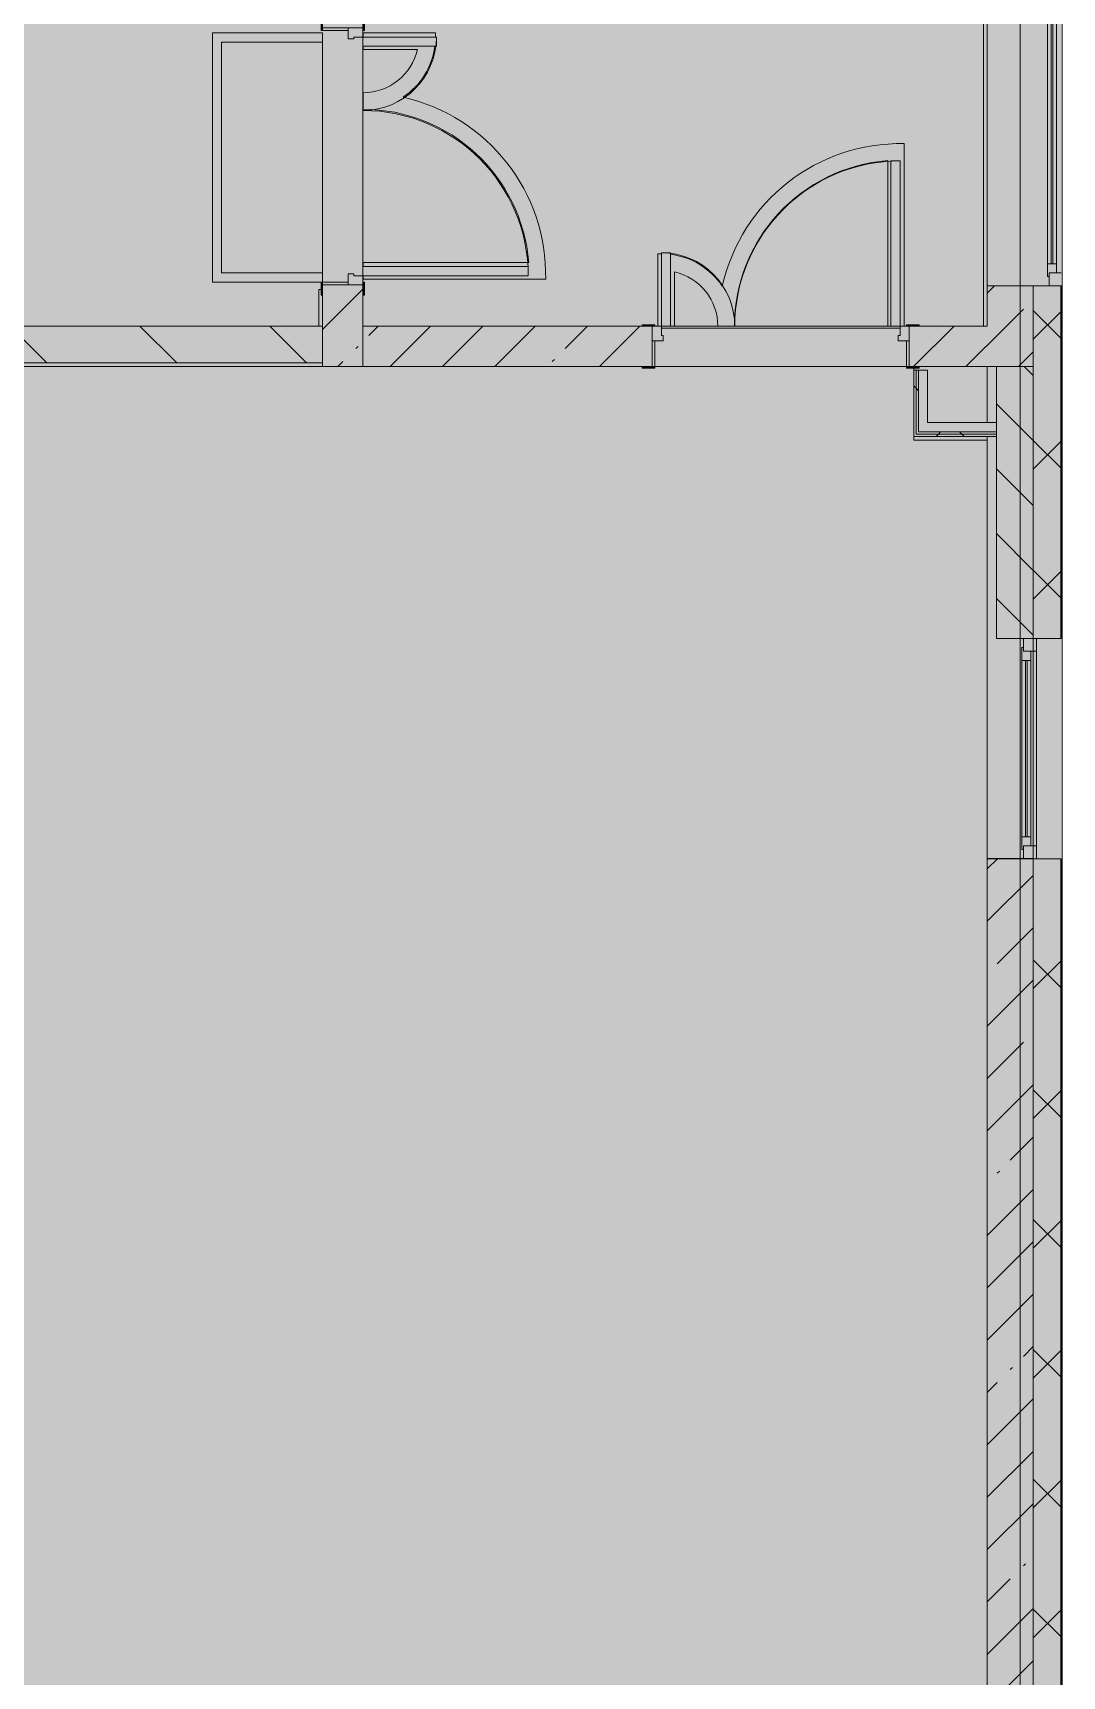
# Model space of a CAD drawing. Header units: millimetres. Extents: x 81469 to 281789, y -8553 to 29000.
# Drawn here: x 272237 to 277843, y 3249 to 12198 of the extents above; entities that cross this region are included whole.
import ezdxf

# ---------------------------------------------------------------- set-up
doc = ezdxf.new("R2010")
doc.units = ezdxf.units.MM
doc.linetypes.add('Осевая', pattern=[3175, 635, -476.25, 1587.5, -476.25])
doc.layers.add('A-DETL-GENF-2', color=7, linetype='Continuous', lineweight=9, true_color=0xc0c0c0, transparency=0.4)
for name, color, linetype, lineweight, true_color in [('A-DOOR-1', 7, 'Continuous', 5, 0xb7b7b7), ('A-DOOR-2', 7, 'Continuous', 5, 0xe2e2e2), ('A-DOOR-FRAM-1', 7, 'Continuous', 5, 0xe2e2e2), ('A-DOOR-FRAM-2', 7, 'Continuous', 5, 0xb7b7b7), ('A-FLOR-2', 7, 'Continuous', 5, 0xb7b7b7), ('A-GLAZ-2', 7, 'Continuous', 5, 0x737373), ('A-WALL-5', 7, 'Continuous', 5, 0x737373), ('A-WALL-6', 7, 'Continuous', 9, 0x737373), ('I-WALL-1', 7, 'Continuous', 9, 0xe7e7e7), ('I-WALL-3', 7, 'Continuous', 5, 0x737373)]:
    doc.layers.add(name, color=color, linetype=linetype, lineweight=lineweight, true_color=true_color)
for name, color, linetype, lineweight in [('A-GLAZ-3', 7, 'Continuous', 5), ('A-WALL-4', 7, 'Continuous', 5), ('I-WALL-2', 7, 'Continuous', 5), ('Оси', 7, 'Continuous', 9), ('Оси-2', 7, 'Осевая', 9)]:
    doc.layers.add(name, color=color, linetype=linetype, lineweight=lineweight)
pattern_1 = [(45, (152605.2, 0), (-285.1231, 285.1231), []), (45, (152890.3, 0), (-285.1231, 285.1231), [504.031, -100.806, 16.764, -84.042])]
pattern_2 = [(45, (152605.2, 0), (-530.33, 530.33), []), (135, (152605.2, 0), (-530.33, -530.33), [])]

# ---------------------------------------------------------------- blocks, each defined once
blk = doc.blocks.new('120_Окно_СКБ_1Ст - 120_Окно_СКБ_1Ст 1200х2500_h_ с форточкой 3-24161067-3_5_3_птичка')
at = {"layer": 'A-GLAZ-2'}
for p, q in [((-600, -127), (-600, -57)), ((-600, -57), (-530, -57)), ((600, -57), (-600, -57)), ((-530, -57), (-530, -127)), ((530, -87), (-530, -87)), ((-530, -87), (-530, -127)), ((-480, -137), (-480, -87)), ((480, -137), (480, -87)), ((530, -127), (530, -57)), ((530, -57), (600, -57)), ((530, -127), (530, -87)), ((600, -57), (600, -127)), ((-530, -127), (-600, -127)), ((-600, -127), (-550, -127)), ((-530, -127), (-550, -127)), ((-550, -127), (-550, -137)), ((-550, -137), (550, -137)), ((550, -137), (-550, -137)), ((-480, -107), (480, -107)), ((480, -117), (-480, -117)), ((600, -127), (530, -127)), ((550, -127), (530, -127)), ((550, -127), (600, -127)), ((550, -137), (550, -127))]:
    blk.add_line(p, q, dxfattribs=at)
blk = doc.blocks.new('110_Дверь_СКБ_2Ст - Д-5_п_ Из игровой в коридор-32679362-3_5_3_птичка')
at = {"layer": 'A-DOOR-2'}
for points in [[(612.5, 110), (662.5, 110), (662.5, 1010), (612.5, 1010), (612.5, 152.6)], [(-637.5, 110), (-587.5, 110), (-587.5, 510), (-637.5, 510)], [(712.5, -110), (712.5, 30), (697.5, 30), (697.5, -110)]]:
    blk.add_hatch(color=256, dxfattribs=at).paths.add_polyline_path(points)
h = blk.add_hatch(color=256, dxfattribs=at)
h.paths.add_polyline_path([(652.5, 30), (712.5, 30), (712.5, 110), (662.5, 110), (662.5, 60), (652.5, 60)])
h.paths.add_polyline_path([(-687.5, 30), (-627.5, 30), (-627.5, 60), (-637.5, 60), (-637.5, 110), (-687.5, 110)])
at = {"layer": 'A-DOOR-FRAM-1'}
for points in [[(-672.5, 110), (-672.5, 118), (-742.5, 118), (-742.5, 110)], [(767.5, 110), (767.5, 118), (697.5, 118), (697.5, 110), (761.2, 110)], [(-672.5, -110), (-672.5, 30), (-687.5, 30), (-687.5, -110)], [(-672.5, -118), (-672.5, -110), (-742.5, -110), (-742.5, -118)], [(767.5, -118), (767.5, -110), (697.5, -110), (697.5, -118), (761.2, -118)]]:
    blk.add_hatch(color=256, dxfattribs=at).paths.add_polyline_path(points)
at = {"layer": 'A-DOOR-1'}
for p, q in [((662.5, 1010), (612.5, 1010)), ((612.5, 1010), (612.5, 110)), ((662.5, 110), (662.5, 1010)), ((-637.5, 510), (-637.5, 110)), ((-587.5, 510), (-637.5, 510)), ((-587.5, 110), (-587.5, 510)), ((-637.5, 110), (-587.5, 110)), ((612.5, 110), (662.5, 110))]:
    blk.add_line(p, q, dxfattribs=at)
for centre, radius, start, end in [((662.5, 110), 900, 90, 180), ((-637.5, 110), 400, 360, 90)]:
    blk.add_arc(centre, radius, start, end, dxfattribs=at)
at = {"layer": 'A-DOOR-FRAM-2'}
for p, q in [((-672.5, 118), (-742.5, 118)), ((-742.5, 118), (-742.5, 110)), ((-742.5, 110), (-672.5, 110)), ((-637.5, 110), (-687.5, 110)), ((-687.5, 110), (-687.5, 30)), ((-672.5, 110), (-672.5, 118)), ((-637.5, 60), (-637.5, 110)), ((662.5, 110), (662.5, 60)), ((712.5, 110), (662.5, 110)), ((767.5, 118), (697.5, 118)), ((697.5, 118), (697.5, 110)), ((697.5, 110), (767.5, 110)), ((712.5, 30), (712.5, 110)), ((767.5, 110), (767.5, 118)), ((-687.5, 30), (-627.5, 30)), ((-672.5, 30), (-687.5, 30)), ((-687.5, 30), (-687.5, -110)), ((-672.5, -110), (-672.5, 30)), ((-627.5, 60), (-637.5, 60)), ((-627.5, 30), (-627.5, 60)), ((662.5, 60), (652.5, 60)), ((652.5, 60), (652.5, 30)), ((652.5, 30), (712.5, 30)), ((712.5, 30), (697.5, 30)), ((697.5, 30), (697.5, -110)), ((712.5, -110), (712.5, 30)), ((-672.5, -110), (-742.5, -110)), ((-742.5, -110), (-742.5, -118)), ((-742.5, -118), (-672.5, -118)), ((-687.5, -110), (-672.5, -110)), ((-672.5, -118), (-672.5, -110)), ((697.5, -110), (712.5, -110)), ((767.5, -110), (697.5, -110)), ((697.5, -110), (697.5, -118)), ((697.5, -118), (767.5, -118)), ((767.5, -118), (767.5, -110))]:
    blk.add_line(p, q, dxfattribs=at)
blk = doc.blocks.new('110_Дверь_СКБ_2Ст - Д-1_л_Лестничная клетка EIS60 2-32142534-3_5_3_птичка')
at = {"layer": 'A-DOOR-2'}
for points in [[(612.5, 110), (662.5, 110), (662.5, 1010), (612.5, 1010), (612.5, 603.3)], [(-587.5, 110), (-587.5, 510), (-637.5, 510), (-637.5, 110)], [(712.5, -110), (712.5, 30), (697.5, 24.8), (697.5, -110)]]:
    blk.add_hatch(color=256, dxfattribs=at).paths.add_polyline_path(points)
h = blk.add_hatch(color=256, dxfattribs=at)
h.paths.add_polyline_path([(652.5, 30), (712.5, 30), (712.5, 110), (662.5, 110), (662.5, 60), (652.5, 60)])
h.paths.add_polyline_path([(-687.5, 30), (-627.5, 30), (-627.5, 60), (-637.5, 60), (-637.5, 110), (-687.5, 110)])
at = {"layer": 'A-DOOR-FRAM-1'}
for points in [[(-672.5, 110), (-672.5, 118), (-742.5, 118), (-742.5, 110)], [(767.5, 110), (767.5, 118), (697.5, 118), (697.5, 110)], [(-672.5, -110), (-672.5, 30), (-687.5, 24.8), (-687.5, -110)], [(-672.5, -118), (-672.5, -110), (-742.5, -110), (-742.5, -118)], [(767.5, -118), (767.5, -110), (697.5, -110), (697.5, -118)]]:
    blk.add_hatch(color=256, dxfattribs=at).paths.add_polyline_path(points)
at = {"layer": 'A-DOOR-1'}
for p, q in [((662.5, 1010), (612.5, 1010)), ((612.5, 1010), (612.5, 110)), ((662.5, 110), (662.5, 1010)), ((-637.5, 510), (-637.5, 110)), ((-587.5, 510), (-637.5, 510)), ((-587.5, 110), (-587.5, 510)), ((-637.5, 110), (-587.5, 110)), ((612.5, 110), (662.5, 110))]:
    blk.add_line(p, q, dxfattribs=at)
for centre, radius, start, end in [((662.5, 110), 900, 90, 180), ((-637.5, 110), 400, 360, 90)]:
    blk.add_arc(centre, radius, start, end, dxfattribs=at)
at = {"layer": 'A-DOOR-FRAM-2'}
for p, q in [((-672.5, 118), (-742.5, 118)), ((-742.5, 118), (-742.5, 110)), ((-742.5, 110), (-672.5, 110)), ((-637.5, 110), (-687.5, 110)), ((-687.5, 110), (-687.5, 30)), ((-672.5, 110), (-672.5, 118)), ((-637.5, 60), (-637.5, 110)), ((662.5, 110), (662.5, 60)), ((712.5, 110), (662.5, 110)), ((767.5, 118), (697.5, 118)), ((697.5, 118), (697.5, 110)), ((697.5, 110), (767.5, 110)), ((712.5, 30), (712.5, 110)), ((767.5, 110), (767.5, 118)), ((-687.5, 30), (-627.5, 30)), ((-672.5, 30), (-687.5, 30)), ((-687.5, 30), (-687.5, -110)), ((-672.5, -110), (-672.5, 30)), ((-627.5, 60), (-637.5, 60)), ((-627.5, 30), (-627.5, 60)), ((662.5, 60), (652.5, 60)), ((652.5, 60), (652.5, 30)), ((652.5, 30), (712.5, 30)), ((712.5, 30), (697.5, 30)), ((697.5, 30), (697.5, -110)), ((712.5, -110), (712.5, 30)), ((-672.5, -110), (-742.5, -110)), ((-742.5, -110), (-742.5, -118)), ((-742.5, -118), (-672.5, -118)), ((-687.5, -110), (-672.5, -110)), ((-672.5, -118), (-672.5, -110)), ((697.5, -110), (712.5, -110)), ((767.5, -110), (697.5, -110)), ((697.5, -110), (697.5, -118)), ((697.5, -118), (767.5, -118)), ((767.5, -118), (767.5, -110))]:
    blk.add_line(p, q, dxfattribs=at)
blk = doc.blocks.new('120_Окно_СКБ_2Ст_Фрамуга сверху - 120_Окно_СКБ_2Ст_2300х2500_h_ ДОО 2-24160916-3_5_3_птичка')
at = {"layer": 'A-GLAZ-2'}
for p, q in [((-1150, 13), (-1150, 78)), ((-1080, 13), (-1150, 13)), ((-1150, 13), (-540, 13)), ((-1080, 78), (-1080, 13)), ((-590, 53), (-1080, 53)), ((-590, 43), (-1080, 43)), ((-1080, 13), (-540, 13)), ((-590, 13), (-590, 78)), ((-520, 13), (-590, 13)), ((-520, 13), (-540, 13)), ((-540, 13), (-540, 3)), ((-540, 3), (1100, 3)), ((1100, 3), (-540, 3)), ((-520, 78), (-520, 13)), ((1080, 53), (-520, 53)), ((-520, 53), (-520, 13)), ((-470, 3), (-470, 53)), ((-470, 33), (1030, 33)), ((1030, 23), (-470, 23)), ((1030, 3), (1030, 53)), ((1080, 13), (1080, 78)), ((1080, 13), (1080, 53)), ((1150, 13), (1080, 13)), ((1100, 13), (1080, 13)), ((1100, 13), (1150, 13)), ((1100, 3), (1100, 13)), ((1150, 78), (1150, 13))]:
    blk.add_line(p, q, dxfattribs=at)
at = {"layer": 'A-GLAZ-3'}
for p, q in [((-1150, 83), (-1080, 83)), ((1150, 83), (-1150, 83)), ((-1080, 83), (1080, 83)), ((-590, 83), (-520, 83)), ((1080, 83), (1150, 83))]:
    blk.add_line(p, q, dxfattribs=at)

msp = doc.modelspace()

# ---------------------------------------------------------------- hatches: boundary and pattern name
at = {"layer": 'A-DETL-GENF-2'}
msp.add_hatch(color=256, dxfattribs=at).paths.add_polyline_path([(277838.2, -258), (277838.2, 21479), (245938.2, 21479), (245938.2, 27379), (237175.2, 27379), (237175.2, 10208.3), (241815.2, 10208.3), (241815.2, -258), (276592.8, -258)])
at = {"layer": 'A-WALL-4'}
h = msp.add_hatch(dxfattribs=at)
h.set_pattern_fill('FP_60', color=256, style=0, pattern_type=2)
h.set_pattern_definition([(45, (152605.2, 0), (-353.5534, 353.5534), []), (135, (152605.2, 0), (-353.5534, -353.5534), [])])
h.paths.add_polyline_path([(277826.4, -250), (277835.2, -250), (277835.2, 7700), (277685.2, 7700), (277685.2, -250), (277810.6, -250)])
h.paths.add_polyline_path([(277835.2, 8900), (277835.2, 10820), (277685.2, 10820), (277685.2, 8900)])
h.paths.add_polyline_path([(277835.2, 13120), (277835.2, 21400), (277685.2, 21400), (277685.2, 13120)])
h = msp.add_hatch(dxfattribs=at)
h.set_pattern_fill('FP_58', color=256, style=0, pattern_type=2)
h.set_pattern_definition([(135, (152605.18, 0), (-176.7767, -176.7767), [])])
h.paths.add_polyline_path([(277685.2, 8900), (277685.2, 10380), (277485.2, 10380), (277485.2, 8900)])
at = {"layer": 'I-WALL-1'}
for points in [[(277110.2, 10025), (277110.2, 10360), (277060.2, 10360), (277060.2, 10025)], [(277485.2, 10025), (277485.2, 10075), (277110.2, 10075), (277110.2, 10025)]]:
    msp.add_hatch(color=256, dxfattribs=at).paths.add_polyline_path(points)
at = {"layer": 'I-WALL-2'}
h = msp.add_hatch(dxfattribs=at)
h.set_pattern_fill('FP_56', color=256, style=0, pattern_type=2)
h.set_pattern_definition(pattern_1)
h.paths.add_polyline_path([(277435.2, 10600), (277685.2, 10600), (277685.2, 10820), (277435.2, 10820), (277435.2, 10642.6)])
h.paths.add_polyline_path([(277685.2, 13120), (277685.2, 21400), (277435.2, 21400), (277435.2, 13120)])
h = msp.add_hatch(dxfattribs=at)
h.set_pattern_fill('FP_56', color=256, style=0, pattern_type=2)
h.set_pattern_definition(pattern_1)
h.paths.add_polyline_path([(273815.2, 10380), (274035.2, 10380), (274035.2, 10825), (273815.2, 10825), (273815.2, 10400)])
h.paths.add_polyline_path([(274035.2, 12225), (274035.2, 13400), (273815.2, 13400), (273815.2, 12225), (273985.2, 12225)])
h.paths.add_polyline_path([(273815.2, 13900), (274035.2, 13900), (274035.2, 18600), (273815.2, 18600), (273815.2, 14691.7)])
h.paths.add_polyline_path([(274034.8, 19100), (274035.2, 19100), (274035.2, 19110), (273815.2, 19110), (273815.2, 19100)])
h = msp.add_hatch(dxfattribs=at)
h.set_pattern_fill('FP_59', color=256, style=0, pattern_type=2)
h.set_pattern_definition([(135, (152605.2, 0), (-353.5534, -353.5534), [])])
h.paths.add_polyline_path([(272863.9, 10400), (273815.2, 10400), (273815.2, 10600), (271935.2, 10600), (271935.2, 10400)])
h.paths.add_polyline_path([(262197.1, 10400), (262835.2, 10400), (262835.2, 10600), (261710.2, 10600), (261710.2, 10400), (261910.2, 10400)])
h.paths.add_polyline_path([(260310.2, 10400), (260310.2, 10600), (259955.2, 10600), (259955.2, 10400), (260255.2, 10400)])
h.paths.add_polyline_path([(264474.1, 10400), (264535.2, 10400), (264535.2, 10600), (263785.2, 10600), (263785.2, 10400), (263815.2, 10400)])
h = msp.add_hatch(dxfattribs=at)
h.set_pattern_fill('FP_56', color=256, style=0, pattern_type=2)
h.set_pattern_definition(pattern_1)
h.paths.add_polyline_path([(274728.4, 10380), (275610.2, 10380), (275610.2, 10600), (274035.2, 10600), (274035.2, 10380)])
h.paths.add_polyline_path([(277685.2, 10380), (277685.2, 10600), (277010.2, 10600), (277010.2, 10380), (277525, 10380)])
h = msp.add_hatch(dxfattribs=at)
h.set_pattern_fill('FP_145', color=256, style=0, pattern_type=2)
h.set_pattern_definition(pattern_2)
h.paths.add_polyline_path([(277047.7, 10000), (277047.7, 10360), (277035.2, 10360), (277035.2, 10000)])
h = msp.add_hatch(dxfattribs=at)
h.set_pattern_fill('FP_145', color=256, style=0, pattern_type=2)
h.set_pattern_definition(pattern_2)
h.paths.add_polyline_path([(277060.2, 10012.5), (277058.9, 10360), (277047.7, 10360), (277047.7, 10012.5)])
h = msp.add_hatch(dxfattribs=at)
h.set_pattern_fill('FP_145', color=256, style=0, pattern_type=2)
h.set_pattern_definition(pattern_2)
h.paths.add_polyline_path([(277485.2, 10012.5), (277485.2, 10025), (277060.2, 10025), (277060.2, 10012.5), (277110.2, 10012.5)])
h = msp.add_hatch(dxfattribs=at)
h.set_pattern_fill('FP_145', color=256, style=0, pattern_type=2)
h.set_pattern_definition(pattern_2)
h.paths.add_polyline_path([(277047.7, 10000), (277485.2, 10000), (277485.2, 10012.5), (277047.7, 10012.5)])
h = msp.add_hatch(dxfattribs=at)
h.set_pattern_fill('FP_56', color=256, style=0, pattern_type=2)
h.set_pattern_definition(pattern_1)
h.paths.add_polyline_path([(277606.3, -100), (277685.2, -100), (277685.2, 7700), (277435.2, 7700), (277435.2, -100)])

# ---------------------------------------------------------------- linework, layer by layer
at = {"layer": 'A-FLOR-2'}
for p, q in [((277414.2, 10600), (277414.2, 13450)), ((273215.2, 12197.6), (273215.2, 10840)), ((273815.2, 12197.6), (273215.2, 12197.6)), ((273815.2, 12147.6), (273815.2, 12197.6)), ((274429.9, 12197.6), (274035.5, 12197.6)), ((274035.5, 12197.6), (274035.5, 12175)), ((273265.2, 10890), (273265.2, 12147.6)), ((273265.2, 12147.6), (273815.2, 12147.6)), ((274035.5, 12125), (274035.5, 12107.6)), ((274035.5, 12107.6), (274332.6, 12107.6)), ((274035.5, 11871.4), (274035.5, 11781.4)), ((276983, 10600), (276983, 11594.3)), ((276893, 11501.8), (276893, 10599.5)), ((274937.8, 10946.4), (274035.5, 10946.4)), ((274035.5, 10946.4), (274035.5, 10925)), ((275641.8, 10993.9), (275641.8, 10600)), ((273215.2, 10840), (273807.2, 10840)), ((273815.2, 10890), (273265.2, 10890)), ((273815.2, 10840), (273815.2, 10890)), ((274035.5, 10875), (274035.5, 10856.4)), ((274035.5, 10856.4), (275030.3, 10856.4)), ((275731.8, 10599.5), (275731.8, 10896.6)), ((273794.2, 10800), (273807.2, 10800)), ((273794.2, 10600), (273794.2, 10800)), ((275660.6, 10599.5), (275731.8, 10599.5)), ((275660.6, 10590), (276960.2, 10590)), ((275968, 10599.5), (276058, 10599.5)), ((276893, 10599.5), (276960.2, 10599.5)), ((273815.2, 10380), (271935.2, 10380)), ((277035.2, 10360), (277035.2, 10372)), ((277035.2, 9980), (277035.2, 10000)), ((277435.2, 9980), (277035.2, 9980))]:
    msp.add_line(p, q, dxfattribs=at)
for centre, radius, start, end in [((274035.5, 12176.4), 395, 359.78737, 3.07201), ((274035.5, 12176.4), 305, 270, 346.9573), ((274035.5, 12176.4), 395, 303.54048, 352.50848), ((274035.5, 10876.4), 995, 358.8489, 77.32946), ((274035.5, 10876.4), 905, 4.43687, 90), ((276963, 10599.5), 995, 88.8489, 167.32946), ((276963, 10599.5), 905, 94.43687, 180), ((275663, 10599.5), 395, 90.40773, 93.07201), ((275663, 10599.5), 395, 33.54048, 83.14192), ((275663, 10599.5), 305, 0, 76.9573)]:
    msp.add_arc(centre, radius, start, end, dxfattribs=at)
at = {"layer": 'A-WALL-4'}
for p, q in [((277843.2, 7700), (277843.2, 21558)), ((277843.2, -258), (277843.2, 7700))]:
    msp.add_line(p, q, dxfattribs=at)
at = {"layer": 'A-WALL-5'}
for p, q in [((277838.2, 10820), (277685.2, 10820)), ((277685.2, 10600), (277685.2, 10380)), ((277485.2, 10380), (277485.2, 8900)), ((277485.2, 8900), (277685.2, 8900)), ((277685.2, 8900), (277838.2, 8900)), ((277685.2, 8900), (277685.2, -100)), ((277838.2, 7700), (277685.2, 7700))]:
    msp.add_line(p, q, dxfattribs=at)
at = {"layer": 'A-WALL-6'}
for p, q in [((277685.2, 10820), (277685.2, 10600)), ((277685.2, 10600), (277685.2, 10820)), ((277835.2, 8900), (277835.2, 10820)), ((277838.2, 8900), (277838.2, 10820)), ((273815.2, 10400), (273815.2, 10600)), ((277047.7, 10012.5), (277047.7, 10360)), ((277060.2, 10025), (277060.2, 10360)), ((277685.2, 10380), (277485.2, 10380)), ((277685.2, 10380), (277685.2, 8900)), ((277685.2, 8900), (277685.2, 10380)), ((277485.2, 10025), (277060.2, 10025)), ((277485.2, 10012.5), (277047.7, 10012.5)), ((277835.2, -250), (277835.2, 7700)), ((277838.2, -253), (277838.2, 7700))]:
    msp.add_line(p, q, dxfattribs=at)
at = {"layer": 'I-WALL-3'}
for p, q in [((277435.2, 18850), (277435.2, 10600)), ((273815.2, 10890), (273815.2, 12147.6)), ((274035.2, 12125), (274035.2, 10925)), ((273815.2, 10770), (273815.2, 10600)), ((274035.2, 10380), (274035.2, 10770)), ((277685.2, 10820), (277435.2, 10820)), ((273815.2, 10600), (263815.2, 10600)), ((275555.2, 10600), (274035.2, 10600)), ((275731.8, 10600), (275968, 10600)), ((276057.1, 10600), (276893, 10600)), ((277435.2, 10600), (277065.2, 10600)), ((277685.2, 10380), (277685.2, 10600)), ((271935.2, 10400), (273815.2, 10400)), ((273815.2, 10400), (273815.2, 10380)), ((273815.2, 10380), (275555.2, 10380)), ((276995.2, 10380), (275625.2, 10380)), ((277035.2, 10360), (277035.2, 10000)), ((277110.2, 10360), (277035.2, 10360)), ((277065.2, 10380), (277485.2, 10380)), ((277110.2, 10075), (277110.2, 10360)), ((277435.2, 10075), (277435.2, 10380)), ((277485.2, 10075), (277110.2, 10075)), ((277035.2, 10000), (277485.2, 10000)), ((277435.2, 10000), (277435.2, 150)), ((277685.2, 8900), (277685.2, 7701)), ((277435.2, 7701), (277685.2, 7701)), ((277685.2, 7700), (277435.2, 7700)), ((277685.2, -100), (277685.2, 7700))]:
    msp.add_line(p, q, dxfattribs=at)
at = {"layer": 'Оси'}
for p, q in [((277615.2, 10029.8), (277615.2, 21915.1)), ((277615.2, -1906.3), (277615.2, 9979))]:
    msp.add_line(p, q, dxfattribs=at)
at = {"layer": 'Оси-2'}
msp.add_line((277615.2, 9979), (277615.2, 10029.8), dxfattribs=at)

# ---------------------------------------------------------------- block references
at = {"layer": 'A-DOOR-1', "rotation": 269.9999999999998}
msp.add_blockref('110_Дверь_СКБ_2Ст - Д-1_л_Лестничная клетка EIS60 2-32142534-3_5_3_птичка', (273925.2, 11537.5), dxfattribs=at)
at = {"layer": 'A-DOOR-1'}
msp.add_blockref('110_Дверь_СКБ_2Ст - Д-5_п_ Из игровой в коридор-32679362-3_5_3_птичка', (276297.7, 10490), dxfattribs=at)
at = {"layer": 'A-GLAZ-2', "rotation": 269.9999999999999}
for name, p in [('120_Окно_СКБ_2Ст_Фрамуга сверху - 120_Окно_СКБ_2Ст_2300х2500_h_ ДОО 2-24160916-3_5_3_птичка', (277760.2, 11970)), ('120_Окно_СКБ_1Ст - 120_Окно_СКБ_1Ст 1200х2500_h_ с форточкой 3-24161067-3_5_3_птичка', (277760.2, 8300))]:
    msp.add_blockref(name, p, dxfattribs=at)

doc.saveas('drawing.dxf')
